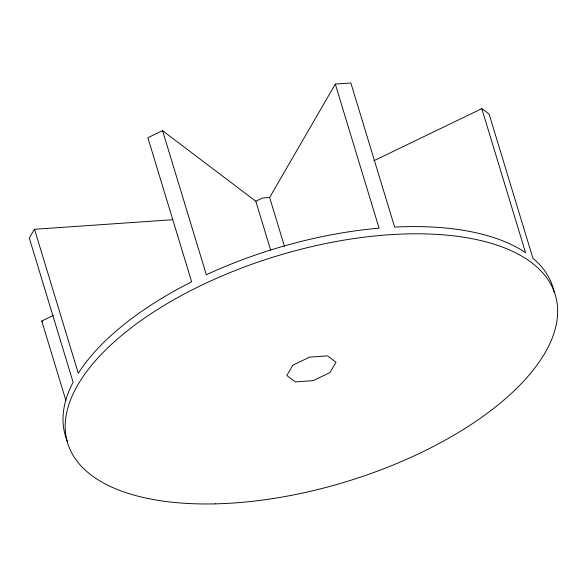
<?xml version="1.0" encoding="UTF-8"?>
<svg xmlns="http://www.w3.org/2000/svg" width="587" height="587" viewBox="0 0 587 587"><rect width="100%" height="100%" fill="white"/><g stroke="black" fill="none" stroke-linecap="round" stroke-linejoin="round"><path stroke-width="0.88" d="M284.49 246.393L269.631 197.503L335.302 84.11L336.989 83.963A254.831 118.06 -16.9 0 1 349.228 83.119L350.879 83.038L394.647 227.096L397.017 226.971A254.831 118.06 -16.9 0 1 524.352 251.889L525.57 252.711L481.802 108.654L373.919 160.721M172.629 219.736L34.53 229.268L33.914 230.229A254.831 118.06 -16.9 0 0 29.849 237.251L29.35 238.205L73.118 382.262L72.399 383.634A254.831 118.06 -16.9 0 0 67.615 441.754M34.53 229.268L78.298 373.317L79.179 371.938A254.831 118.06 -16.9 0 1 189.432 282.949L191.655 281.826L147.887 137.776L149.436 136.991A254.831 118.06 -16.9 0 1 160.963 131.429L162.562 130.688L255.815 201.231L262.521 197.995L269.631 197.503M65.905 400.466L41.772 321.016L53.3 315.454M481.802 108.654L482.646 109.226A254.831 118.06 -16.9 0 1 488.421 113.599L489.154 114.223L532.923 258.273L533.979 259.168A254.831 118.06 -16.9 0 1 554.348 292.722M41.772 321.016L42.506 321.639M335.302 84.11L379.07 228.167L376.634 228.38A254.831 118.06 -16.9 0 0 208.634 273.681L206.331 274.745L162.562 130.688M255.815 201.231L270.673 250.121M292.803 365.231L286.86 375.497L295.298 381.888L313.187 380.647L330.033 372.518L335.977 362.252L327.539 355.869L309.65 357.101L292.803 365.231M215.649 503.851A254.831 118.06 -16.9 0 0 555.757 296.582A254.831 118.06 -16.9 0 0 162.848 306.201A254.831 118.06 -16.9 0 0 215.649 503.851"/></g></svg>
